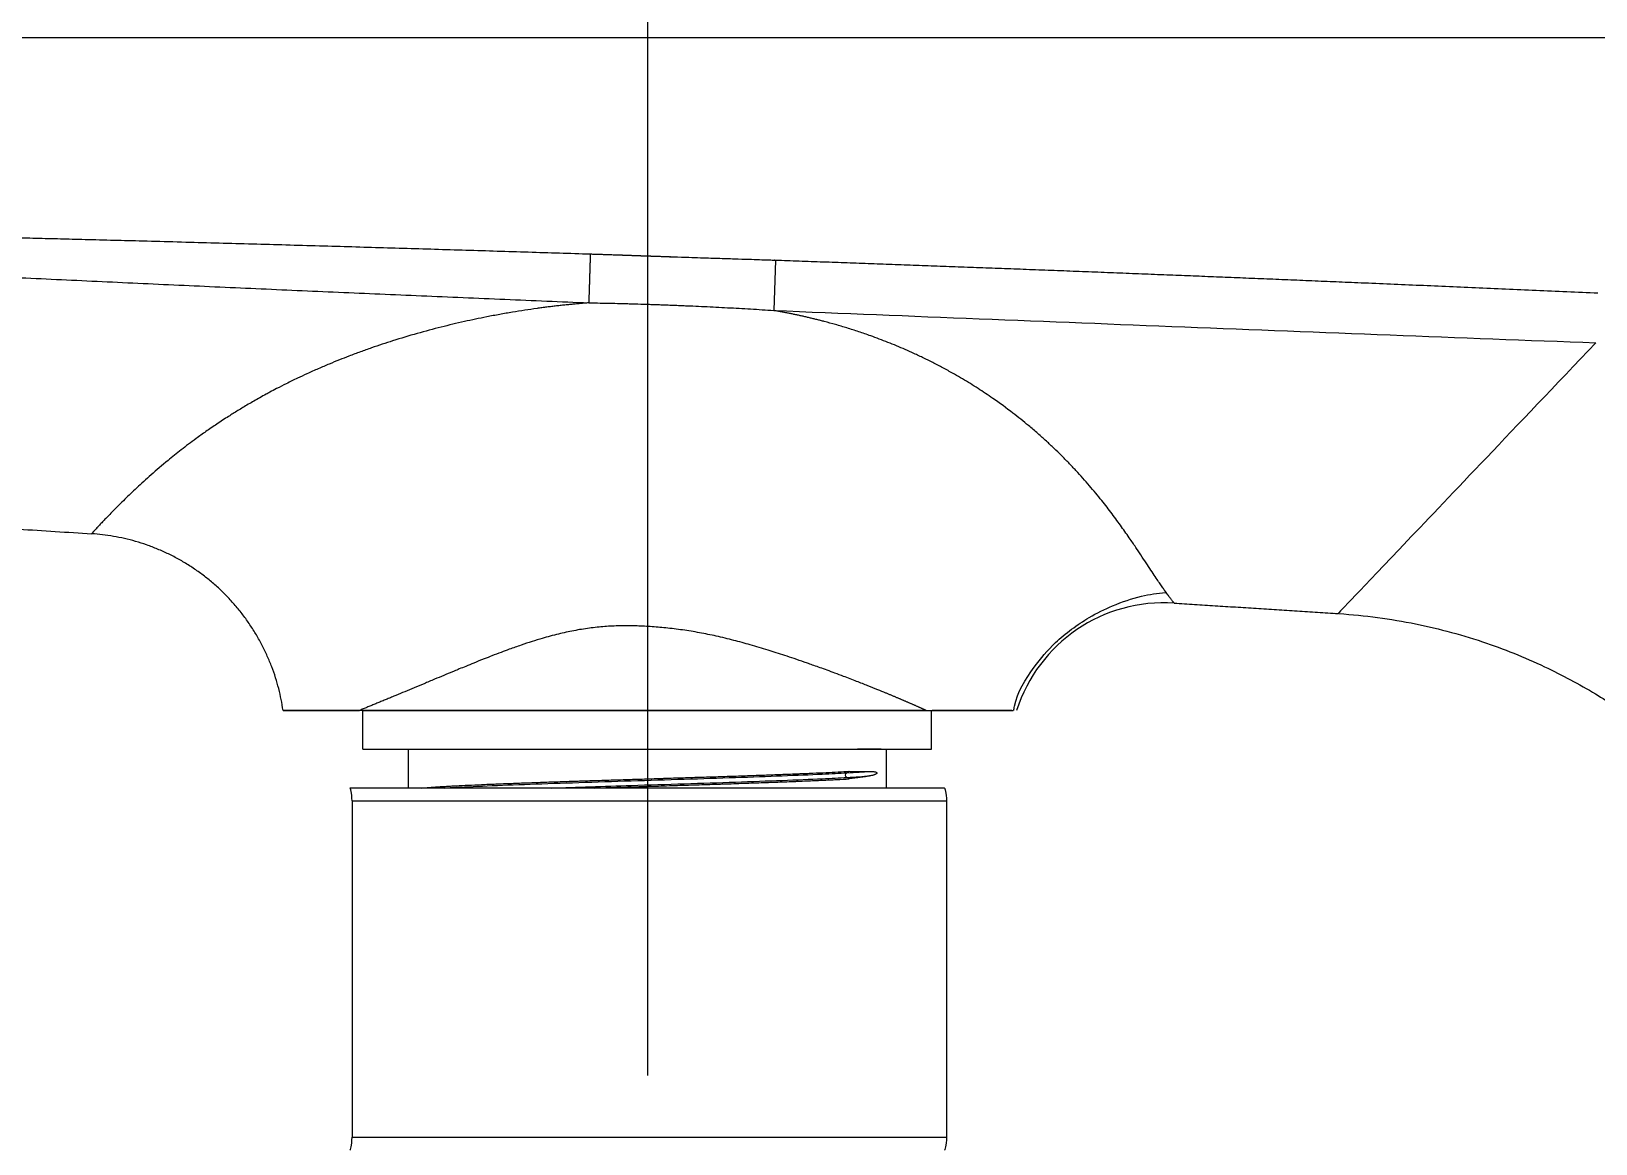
# Model space of a CAD drawing. Header units: millimetres. Extents: x 13304 to 14145, y -3112 to -2518.
# Drawn here: x 13804.6 to 13865.1, y -2823.1 to -2780.1 of the extents above; entities that cross this region are included whole.
import ezdxf

# ---------------------------------------------------------------- set-up
doc = ezdxf.new("R2010")
doc.units = ezdxf.units.MM
doc.linetypes.add('CENTERX2', pattern=[101.6, 63.5, -12.7, 12.7, -12.7])
doc.layers.add('CENTER', color=1, linetype='CENTERX2', lineweight=15)
doc.layers.add('DIM_', color=5, linetype='Continuous', lineweight=9)
doc.styles.get("Standard").update_dxf_attribs({"font": 'arial.ttf'})
doc.dimstyles.new('사본(2) STANDARD', dxfattribs={"dimscale": 0, "dimtxt": 4, "dimasz": 4, "dimexe": 1.25, "dimexo": 0.625, "dimgap": 1.5, "dimtad": 3, "dimtih": 1, "dimtoh": 1, "dimdec": 1, "dimzin": 9, "dimdsep": 46, "dimtxsty": 'Standard', "dimcen": 2.5, "dimclrd": 5, "dimclre": 5, "dimclrt": 5, "dimadec": 0, "dimazin": 0, "dimtfac": 1, "dimtdec": 1, "dimtmove": 0, "dimatfit": 3, "dimfxl": 1.25, "dimtfill": 1, "dimtolj": 1, "dimtzin": 0, "dimarcsym": 0})

# ---------------------------------------------------------------- blocks, each defined once
blk = doc.blocks.new('*D5')
at = {"layer": 'Defpoints', "color": 0, "transparency": 16777216}
for p in [(13728.17, -2798.172), (13771.629, -2798.172), (13878.605, -2904.833)]:
    blk.add_point(p, dxfattribs=at)
at = {"layer": 'DIM_', "color": 5, "lineweight": -2, "transparency": 16777216}
for p, q in [((13771.004, -2798.172), (13726.92, -2798.172)), ((13728.17, -2802.172), (13728.17, -2847.961)), ((13728.17, -2900.833), (13728.17, -2855.045)), ((13877.98, -2904.833), (13726.92, -2904.833))]:
    blk.add_line(p, q, dxfattribs=at)
at = {"layer": 'DIM_', "color": 5, "transparency": 16777216}
for points in [[(13727.503, -2802.172), (13728.837, -2802.172), (13728.17, -2798.172)], [(13727.503, -2900.833), (13728.837, -2900.833), (13728.17, -2904.833)]]:
    blk.add_solid(points, dxfattribs=at)
at = {"layer": 'DIM_', "color": 5, "transparency": 16777216, "insert": (13728.17, -2851.503), "char_height": 4, "attachment_point": 5, "bg_fill": 3, "box_fill_scale": 1.1, "bg_fill_color": 256, "bg_fill_true_color": 13158600, "bg_fill_transparency": 0}
blk.add_mtext('\\A1;106.7', dxfattribs=at)
blk = doc.blocks.new('*D6')
at = {"layer": 'Defpoints', "color": 0, "transparency": 16777216}
for p in [(13771.629, -2798.172), (13903.855, -2872.61), (13903.855, -2884.524)]:
    blk.add_point(p, dxfattribs=at)
at = {"layer": 'DIM_', "color": 5, "lineweight": -2, "transparency": 16777216}
for p, q in [((13771.629, -2798.797), (13771.629, -2885.774)), ((13903.855, -2873.235), (13903.855, -2885.774)), ((13775.629, -2884.524), (13829.701, -2884.524)), ((13899.855, -2884.524), (13845.782, -2884.524))]:
    blk.add_line(p, q, dxfattribs=at)
at = {"layer": 'DIM_', "color": 5, "transparency": 16777216}
for points in [[(13775.629, -2883.857), (13775.629, -2885.19), (13771.629, -2884.524)], [(13899.855, -2883.857), (13899.855, -2885.19), (13903.855, -2884.524)]]:
    blk.add_solid(points, dxfattribs=at)
at = {"layer": 'DIM_', "color": 5, "transparency": 16777216, "insert": (13837.742, -2884.524), "char_height": 4, "attachment_point": 5, "bg_fill": 3, "box_fill_scale": 1.1, "bg_fill_color": 256, "bg_fill_true_color": 13158600, "bg_fill_transparency": 0}
blk.add_mtext('\\A1;132.2', dxfattribs=at)
blk = doc.blocks.new('*D11')
at = {"layer": 'Defpoints', "color": 0, "transparency": 16777216}
for p in [(13828.387, -2756.951), (13771.902, -2796.62), (13784.591, -2850.979), (13828.387, -2859.131), (13752.821, -2904.833)]:
    blk.add_point(p, dxfattribs=at)
at = {"layer": 'DIM_', "color": 5, "lineweight": -2, "transparency": 16777216}
for start, end in [(260.60751, 264.20133), (265.7977, 269.39249)]:
    blk.add_arc((13828.387, -2476.277), 377.253, start, end, dxfattribs=at)
at = {"layer": 'DIM_', "color": 5, "transparency": 16777216}
for points in [[(13766.709, -2849.13), (13766.933, -2847.815), (13762.878, -2847.799)], [(13824.391, -2852.842), (13824.384, -2854.175), (13828.387, -2853.53)]]:
    blk.add_solid(points, dxfattribs=at)
at = {"layer": 'DIM_', "color": 5, "transparency": 16777216, "insert": (13795.508, -2852.094), "char_height": 4, "attachment_point": 5, "bg_fill": 3, "box_fill_scale": 1.1, "bg_fill_color": 256, "bg_fill_true_color": 13158600, "bg_fill_transparency": 0}
blk.add_mtext('\\A1;10°', dxfattribs=at)

msp = doc.modelspace()

# ---------------------------------------------------------------- linework, layer by layer
at = {"linetype": 'Continuous', "lineweight": 0}
for p, q in [((13907.21, -2780.333), (13761.948, -2780.333)), ((13833.341, -2788.928), (13833.274, -2790.873)), ((13817.381, -2806.333), (13817.195, -2806.333)), ((13839.166, -2806.333), (13817.253, -2806.333)), ((13817.381, -2806.333), (13839.381, -2806.333)), ((13817.381, -2807.833), (13817.381, -2806.333)), ((13839.381, -2807.833), (13839.381, -2806.333)), ((13817.381, -2807.833), (13839.381, -2807.833)), ((13817.381, -2807.833), (13818.261, -2807.833)), ((13819.131, -2807.833), (13819.131, -2809.333)), ((13819.131, -2807.833), (13837.631, -2807.833)), ((13836.51, -2807.833), (13839.381, -2807.833)), ((13837.631, -2807.833), (13837.631, -2809.333)), ((13816.885, -2809.333), (13816.877, -2809.337)), ((13839.881, -2809.333), (13816.885, -2809.333)), ((13839.885, -2809.337), (13839.881, -2809.333)), ((13816.972, -2809.833), (13839.964, -2809.833)), ((13816.972, -2809.833), (13816.972, -2822.833)), ((13839.964, -2809.833), (13839.964, -2822.833)), ((13816.972, -2822.833), (13839.964, -2822.833))]:
    msp.add_line(p, q, dxfattribs=at)
msp.add_ellipse((13848.381, -2808.172), major_axis=(-3.453, -4.907), ratio=1, start_param=3.690933, end_param=5.014138, dxfattribs=at)
for points, degree, knots in [([(13765.042, -2787.271), (13772.453, -2787.395), (13777.937, -2787.497), (13785.743, -2787.641), (13792.9, -2787.799), (13801.173, -2787.98), (13808.695, -2788.179), (13817.635, -2788.415), (13826.181, -2788.689)], 2, [0, 0, 0, 0.25, 0.25, 0.5, 0.5, 0.75, 0.75, 1, 1, 1]), ([(13765.042, -2787.271), (13765.215, -2787.283), (13765.559, -2787.308), (13766.071, -2787.344), (13766.575, -2787.38), (13767.071, -2787.415), (13767.56, -2787.449), (13768.04, -2787.483), (13768.512, -2787.516), (13768.977, -2787.549), (13769.433, -2787.581), (13769.882, -2787.612), (13770.322, -2787.643), (13770.755, -2787.673), (13771.611, -2787.732), (13772.888, -2787.819), (13774.582, -2787.934), (13776.259, -2788.045), (13778.607, -2788.197), (13781.638, -2788.388), (13785.365, -2788.613), (13789.112, -2788.829), (13792.132, -2788.995), (13794.418, -2789.117), (13795.965, -2789.198), (13797.516, -2789.278), (13799.072, -2789.357), (13800.631, -2789.435), (13802.194, -2789.512), (13803.761, -2789.588), (13805.332, -2789.663), (13806.907, -2789.737), (13808.486, -2789.81), (13810.07, -2789.883), (13811.657, -2789.955), (13813.248, -2790.026), (13814.843, -2790.097), (13816.442, -2790.167), (13818.046, -2790.237), (13819.653, -2790.306), (13821.264, -2790.375), (13822.879, -2790.444), (13824.499, -2790.512), (13825.579, -2790.557), (13826.12, -2790.58)], 3, [0, 0, 0, 0, 0.008522, 0.016913, 0.025174, 0.033305, 0.041306, 0.049176, 0.056916, 0.064526, 0.072006, 0.079355, 0.086574, 0.093663, 0.100621, 0.128669, 0.156431, 0.183905, 0.211093, 0.271803, 0.332841, 0.394207, 0.455902, 0.481164, 0.506491, 0.531882, 0.557338, 0.582859, 0.608445, 0.634095, 0.659809, 0.685589, 0.711433, 0.737342, 0.763316, 0.789354, 0.815458, 0.841626, 0.867859, 0.894157, 0.920521, 0.946949, 0.973442, 1, 1, 1, 1]), ([(13826.181, -2788.689), (13826.995, -2788.715), (13827.333, -2788.727), (13827.735, -2788.741), (13828.136, -2788.756), (13828.176, -2788.757), (13828.464, -2788.767), (13828.67, -2788.774), (13828.791, -2788.778), (13829.311, -2788.797), (13829.438, -2788.801), (13833.085, -2788.919), (13833.341, -2788.928)], 2, [0, 0, 0, 0.125, 0.125, 0.25, 0.25, 0.3125, 0.3125, 0.375, 0.375, 0.5, 0.5, 1, 1, 1]), ([(13833.341, -2788.928), (13841.002, -2789.193), (13848.864, -2789.507), (13856.391, -2789.808), (13865.156, -2790.197)], 2, [0, 0, 0, 0.5, 0.5, 1, 1, 1]), ([(13826.12, -2790.579), (13826.092, -2790.582), (13826.035, -2790.586), (13825.949, -2790.594), (13825.862, -2790.601), (13825.775, -2790.609), (13825.687, -2790.617), (13825.599, -2790.625), (13825.51, -2790.633), (13825.421, -2790.642), (13825.331, -2790.651), (13825.241, -2790.66), (13825.15, -2790.67), (13825.058, -2790.68), (13824.967, -2790.69), (13824.874, -2790.701), (13824.782, -2790.712), (13824.688, -2790.723), (13824.595, -2790.734), (13824.501, -2790.746), (13824.406, -2790.759), (13824.311, -2790.771), (13824.216, -2790.784), (13823.995, -2790.814), (13823.645, -2790.865), (13823.164, -2790.942), (13822.672, -2791.027), (13822.051, -2791.145), (13821.293, -2791.304), (13820.395, -2791.517), (13819.469, -2791.765), (13818.713, -2791.991), (13818.127, -2792.181), (13817.711, -2792.322), (13817.282, -2792.475), (13816.868, -2792.63), (13816.465, -2792.788), (13816.069, -2792.95), (13815.65, -2793.129), (13815.242, -2793.312), (13814.829, -2793.505), (13814.437, -2793.696), (13814.084, -2793.876), (13813.825, -2794.013), (13813.609, -2794.13), (13813.402, -2794.244), (13813.172, -2794.374), (13812.955, -2794.5), (13812.748, -2794.623), (13812.552, -2794.741), (13812.367, -2794.856), (13812.091, -2795.031), (13811.736, -2795.263), (13811.318, -2795.55), (13810.853, -2795.883), (13810.357, -2796.258), (13809.768, -2796.731), (13809.185, -2797.23), (13808.631, -2797.734), (13808.236, -2798.113), (13807.957, -2798.388), (13807.763, -2798.582), (13807.591, -2798.757), (13807.44, -2798.913), (13807.309, -2799.051), (13807.206, -2799.161), (13807.125, -2799.247), (13807.062, -2799.315), (13807.009, -2799.372), (13806.977, -2799.408), (13806.958, -2799.429), (13806.949, -2799.439), (13806.941, -2799.449), (13806.933, -2799.457), (13806.926, -2799.465), (13806.919, -2799.473), (13806.914, -2799.479), (13806.909, -2799.485), (13806.904, -2799.49), (13806.9, -2799.495), (13806.897, -2799.498), (13806.895, -2799.501), (13806.893, -2799.504), (13806.892, -2799.505), (13806.892, -2799.506), (13806.892, -2799.506)], 3, [0, 0, 0, 0, 0.00274, 0.005499, 0.008277, 0.011073, 0.013887, 0.016719, 0.019569, 0.022437, 0.025322, 0.028225, 0.031145, 0.034083, 0.037038, 0.04001, 0.043, 0.046006, 0.049029, 0.052068, 0.055124, 0.058196, 0.061284, 0.064389, 0.079652, 0.095335, 0.111419, 0.127887, 0.156536, 0.186625, 0.218047, 0.250697, 0.264704, 0.279371, 0.294678, 0.310608, 0.324137, 0.338768, 0.354477, 0.371236, 0.385471, 0.402494, 0.417628, 0.428257, 0.434447, 0.444617, 0.45443, 0.463893, 0.473013, 0.481793, 0.490239, 0.498354, 0.520168, 0.541014, 0.560925, 0.592926, 0.623619, 0.667514, 0.710144, 0.751557, 0.773431, 0.795013, 0.816303, 0.837299, 0.858, 0.878404, 0.893897, 0.909233, 0.924413, 0.939434, 0.943456, 0.94748, 0.951507, 0.955535, 0.959566, 0.963599, 0.967635, 0.971673, 0.975713, 0.979755, 0.9838, 0.987846, 0.991895, 0.995947, 1, 1, 1, 1]), ([(13826.12, -2790.58), (13826.27, -2790.582), (13826.419, -2790.584), (13826.717, -2790.589), (13826.865, -2790.592), (13827.162, -2790.598), (13827.31, -2790.602), (13827.533, -2790.608), (13827.608, -2790.61), (13827.757, -2790.614), (13827.832, -2790.617), (13828.057, -2790.623), (13828.207, -2790.628), (13828.394, -2790.633), (13828.431, -2790.635), (13828.505, -2790.637), (13828.542, -2790.638), (13828.616, -2790.641), (13828.653, -2790.642), (13828.727, -2790.645), (13828.764, -2790.646), (13828.875, -2790.65), (13828.95, -2790.653), (13829.1, -2790.659), (13829.176, -2790.662), (13829.326, -2790.667), (13829.402, -2790.67), (13829.552, -2790.676), (13829.627, -2790.679), (13829.776, -2790.685), (13829.85, -2790.688), (13829.998, -2790.694), (13830.072, -2790.697), (13830.295, -2790.707), (13830.444, -2790.714), (13830.742, -2790.728), (13830.892, -2790.736), (13831.191, -2790.751), (13831.34, -2790.758), (13831.639, -2790.774), (13831.788, -2790.783), (13832.086, -2790.799), (13832.234, -2790.808), (13832.531, -2790.825), (13832.679, -2790.834), (13832.977, -2790.854), (13833.126, -2790.863), (13833.274, -2790.873)], 3, [0, 0, 0, 0, 0.0625, 0.0625, 0.125, 0.125, 0.1875, 0.1875, 0.21875, 0.21875, 0.25, 0.25, 0.3125, 0.3125, 0.328125, 0.328125, 0.34375, 0.34375, 0.359375, 0.359375, 0.375, 0.375, 0.40625, 0.40625, 0.4375, 0.4375, 0.46875, 0.46875, 0.5, 0.5, 0.53125, 0.53125, 0.5625, 0.5625, 0.625, 0.625, 0.6875, 0.6875, 0.75, 0.75, 0.8125, 0.8125, 0.875, 0.875, 0.9375, 0.9375, 1, 1, 1, 1]), ([(13833.274, -2790.873), (13835.923, -2790.981), (13838.573, -2791.088), (13843.872, -2791.299), (13846.522, -2791.404), (13851.821, -2791.612), (13854.471, -2791.715), (13859.77, -2791.921), (13862.42, -2792.023), (13865.071, -2792.124)], 3, [0, 0, 0, 0, 0.25, 0.25, 0.5, 0.5, 0.75, 0.75, 1, 1, 1, 1]), ([(13848.764, -2802.184), (13848.764, -2802.184), (13848.764, -2802.184), (13848.764, -2802.184), (13848.764, -2802.184), (13848.763, -2802.183), (13848.762, -2802.183), (13848.762, -2802.182), (13848.761, -2802.181), (13848.759, -2802.179), (13848.758, -2802.178), (13848.757, -2802.176), (13848.755, -2802.174), (13848.753, -2802.172), (13848.751, -2802.17), (13848.749, -2802.167), (13848.747, -2802.164), (13848.745, -2802.161), (13848.742, -2802.158), (13848.739, -2802.155), (13848.736, -2802.151), (13848.733, -2802.147), (13848.73, -2802.143), (13848.722, -2802.132), (13848.706, -2802.112), (13848.679, -2802.078), (13848.646, -2802.035), (13848.595, -2801.968), (13848.515, -2801.86), (13848.41, -2801.715), (13848.301, -2801.559), (13848.193, -2801.403), (13848.063, -2801.21), (13847.909, -2800.978), (13847.729, -2800.706), (13847.531, -2800.405), (13847.311, -2800.076), (13847.099, -2799.764), (13846.903, -2799.481), (13846.731, -2799.238), (13846.552, -2798.991), (13846.302, -2798.654), (13845.957, -2798.208), (13845.573, -2797.744), (13845.233, -2797.356), (13844.967, -2797.063), (13844.688, -2796.768), (13844.406, -2796.482), (13844.118, -2796.202), (13843.818, -2795.921), (13843.489, -2795.627), (13843.063, -2795.262), (13842.491, -2794.804), (13841.926, -2794.391), (13841.467, -2794.079), (13841.178, -2793.889), (13840.882, -2793.702), (13840.578, -2793.519), (13840.306, -2793.361), (13840.069, -2793.228), (13839.87, -2793.119), (13839.672, -2793.014), (13839.475, -2792.911), (13839.279, -2792.813), (13839.084, -2792.717), (13838.891, -2792.625), (13838.651, -2792.513), (13838.364, -2792.385), (13838.028, -2792.242), (13837.694, -2792.106), (13837.361, -2791.978), (13836.985, -2791.84), (13836.569, -2791.697), (13836.115, -2791.551), (13835.671, -2791.42), (13835.329, -2791.326), (13835.088, -2791.263), (13834.944, -2791.227), (13834.8, -2791.191), (13834.658, -2791.157), (13834.515, -2791.124), (13834.374, -2791.092), (13834.234, -2791.061), (13834.094, -2791.031), (13833.955, -2791.003), (13833.817, -2790.975), (13833.68, -2790.948), (13833.544, -2790.922), (13833.409, -2790.897), (13833.319, -2790.881), (13833.274, -2790.873)], 3, [0, 0, 0, 0, 0.001822, 0.003647, 0.005474, 0.007303, 0.009135, 0.01097, 0.012806, 0.014646, 0.016487, 0.018332, 0.020179, 0.022028, 0.02388, 0.025734, 0.027592, 0.029451, 0.031313, 0.033178, 0.035046, 0.036916, 0.038789, 0.040664, 0.050986, 0.061611, 0.072542, 0.083783, 0.106655, 0.132126, 0.14897, 0.167282, 0.187074, 0.2107, 0.235019, 0.260039, 0.285768, 0.312216, 0.329235, 0.346138, 0.362926, 0.379599, 0.413408, 0.449983, 0.468275, 0.486656, 0.505126, 0.523691, 0.540393, 0.558115, 0.576871, 0.596677, 0.628436, 0.666883, 0.680265, 0.693697, 0.707179, 0.720714, 0.734302, 0.742916, 0.751404, 0.759768, 0.768006, 0.776117, 0.784102, 0.79196, 0.799689, 0.813065, 0.826238, 0.839209, 0.851976, 0.864537, 0.881889, 0.898687, 0.914923, 0.930588, 0.935799, 0.940972, 0.946107, 0.951203, 0.956261, 0.96128, 0.96626, 0.971201, 0.976102, 0.980963, 0.985783, 0.990563, 0.995302, 1, 1, 1, 1]), ([(13865.071, -2792.124), (13861.877, -2795.479), (13856.833, -2800.778), (13855.109, -2802.59), (13855.108, -2802.59)], 3, [0, 0, 0, 0, 0.480879, 1, 1, 1, 1]), ([(13842.56, -2806.343), (13842.568, -2806.286), (13842.666, -2805.675), (13843.246, -2804.757), (13844.038, -2803.794), (13844.796, -2803.18), (13845.543, -2802.686), (13846.451, -2802.235), (13847.46, -2801.904), (13848.125, -2801.797), (13848.431, -2801.775)], 3, [0, 0, 0, 0, 0.02048, 0.222765, 0.373973, 0.470614, 0.570572, 0.700258, 0.860107, 1, 1, 1, 1]), ([(13854.952, -2802.581), (13855.956, -2802.639), (13857.889, -2802.882), (13860.623, -2803.598), (13863.004, -2804.555), (13864.963, -2805.601), (13866.523, -2806.629), (13867.921, -2807.71), (13869.374, -2809.028), (13870.977, -2810.803), (13872.44, -2812.868), (13873.665, -2815.112), (13874.604, -2817.393), (13875.292, -2819.836), (13875.563, -2821.514), (13875.651, -2822.364)], 3, [0, 0, 0, 0, 0.096271, 0.187947, 0.27116, 0.342987, 0.401513, 0.450917, 0.513131, 0.590232, 0.680888, 0.756249, 0.836038, 0.918107, 1, 1, 1, 1]), ([(13839.166, -2806.333), (13839.153, -2806.328), (13839.129, -2806.317), (13839.091, -2806.3), (13839.053, -2806.283), (13839.015, -2806.265), (13838.976, -2806.248), (13838.937, -2806.23), (13838.898, -2806.213), (13838.858, -2806.195), (13838.818, -2806.177), (13838.777, -2806.159), (13838.736, -2806.141), (13838.694, -2806.122), (13838.652, -2806.104), (13838.61, -2806.085), (13838.567, -2806.067), (13838.523, -2806.048), (13838.48, -2806.029), (13838.435, -2806.009), (13838.391, -2805.99), (13838.346, -2805.971), (13838.3, -2805.951), (13838.254, -2805.931), (13838.208, -2805.912), (13838.161, -2805.892), (13838.113, -2805.871), (13838.065, -2805.851), (13838.017, -2805.831), (13837.968, -2805.81), (13837.919, -2805.79), (13837.869, -2805.769), (13837.819, -2805.748), (13837.768, -2805.727), (13837.717, -2805.705), (13837.666, -2805.684), (13837.527, -2805.627), (13837.282, -2805.527), (13836.907, -2805.376), (13836.468, -2805.204), (13836.04, -2805.04), (13835.658, -2804.896), (13835.355, -2804.785), (13835.083, -2804.686), (13834.844, -2804.601), (13834.638, -2804.528), (13834.386, -2804.44), (13834.081, -2804.336), (13833.719, -2804.215), (13833.381, -2804.106), (13832.935, -2803.966), (13832.391, -2803.803), (13831.721, -2803.62), (13831.067, -2803.462), (13830.406, -2803.326), (13829.755, -2803.22), (13829.219, -2803.155), (13828.801, -2803.117), (13828.501, -2803.095), (13828.207, -2803.078), (13827.813, -2803.062), (13827.326, -2803.06), (13826.733, -2803.088), (13826.14, -2803.15), (13825.541, -2803.248), (13824.932, -2803.382), (13824.395, -2803.527), (13823.915, -2803.674), (13823.489, -2803.815), (13823.09, -2803.955), (13822.716, -2804.094), (13822.393, -2804.218), (13822.039, -2804.356), (13821.701, -2804.492), (13821.38, -2804.623), (13821.131, -2804.725), (13820.848, -2804.842), (13820.527, -2804.975), (13820.137, -2805.138), (13819.752, -2805.299), (13819.369, -2805.459), (13819.007, -2805.61), (13818.747, -2805.719), (13818.578, -2805.789), (13818.494, -2805.824), (13818.41, -2805.858), (13818.327, -2805.893), (13818.245, -2805.927), (13818.163, -2805.96), (13818.083, -2805.993), (13818.003, -2806.026), (13817.924, -2806.059), (13817.846, -2806.091), (13817.769, -2806.122), (13817.693, -2806.154), (13817.617, -2806.185), (13817.543, -2806.215), (13817.469, -2806.245), (13817.396, -2806.275), (13817.324, -2806.304), (13817.277, -2806.324), (13817.253, -2806.333)], 3, [0, 0, 0, 0, 0.002311, 0.004636, 0.006974, 0.009327, 0.011694, 0.014074, 0.016469, 0.018877, 0.0213, 0.023736, 0.026187, 0.028651, 0.03113, 0.033622, 0.036128, 0.038649, 0.041183, 0.043731, 0.046293, 0.048869, 0.05146, 0.054064, 0.056682, 0.059314, 0.06196, 0.06462, 0.067294, 0.069982, 0.072684, 0.0754, 0.07813, 0.080874, 0.083632, 0.086404, 0.089189, 0.105844, 0.125129, 0.147042, 0.171586, 0.187336, 0.201465, 0.213972, 0.224858, 0.234123, 0.241766, 0.258751, 0.274516, 0.289061, 0.302387, 0.331418, 0.357388, 0.384889, 0.410414, 0.435949, 0.461177, 0.472606, 0.484201, 0.495773, 0.506514, 0.529512, 0.551785, 0.574952, 0.598629, 0.622595, 0.648378, 0.664804, 0.682897, 0.702662, 0.716624, 0.732353, 0.74584, 0.764592, 0.778949, 0.790727, 0.799926, 0.819427, 0.837373, 0.857859, 0.877737, 0.897008, 0.915675, 0.920443, 0.925201, 0.92995, 0.934688, 0.939416, 0.944135, 0.948844, 0.953543, 0.958232, 0.962911, 0.967581, 0.972241, 0.976891, 0.981532, 0.986163, 0.990785, 0.995397, 1, 1, 1, 1]), ([(13817.195, -2806.333), (13816.965, -2806.333), (13816.53, -2806.333), (13816.147, -2806.333), (13815.789, -2806.333), (13815.623, -2806.333), (13815.318, -2806.333), (13815.179, -2806.333), (13815.022, -2806.333), (13814.992, -2806.333), (13814.932, -2806.333), (13814.904, -2806.333), (13814.82, -2806.333), (13814.666, -2806.333), (13814.547, -2806.333), (13814.421, -2806.333), (13814.373, -2806.333), (13814.311, -2806.333), (13814.296, -2806.333), (13814.297, -2806.333)], 3, [0, 0, 0, 0, 0.125, 0.25, 0.25, 0.375, 0.375, 0.5, 0.5, 0.53125, 0.53125, 0.5625, 0.5625, 0.625, 0.75, 0.75, 0.875, 0.875, 1, 1, 1, 1]), ([(13814.297, -2806.333), (13814.299, -2806.333), (13814.317, -2806.333), (13814.386, -2806.333), (13814.436, -2806.333), (13814.568, -2806.333), (13814.649, -2806.333), (13814.795, -2806.333), (13814.848, -2806.333), (13814.932, -2806.333), (13814.976, -2806.333), (13815.022, -2806.333), (13815.053, -2806.333), (13815.069, -2806.333), (13815.213, -2806.333), (13815.355, -2806.333), (13815.665, -2806.333), (13816.002, -2806.333), (13816.389, -2806.333), (13816.802, -2806.333), (13817.021, -2806.333), (13817.253, -2806.333)], 3, [0, 0, 0, 0, 0.125, 0.125, 0.25, 0.25, 0.375, 0.375, 0.4375, 0.4375, 0.46875, 0.484375, 0.484375, 0.5, 0.5, 0.625, 0.625, 0.75, 0.875, 0.875, 1, 1, 1, 1]), ([(13839.166, -2806.333), (13839.429, -2806.333), (13839.678, -2806.333), (13840.15, -2806.333), (13840.373, -2806.333), (13840.792, -2806.333), (13840.988, -2806.333), (13841.354, -2806.333), (13841.524, -2806.333), (13841.718, -2806.333), (13841.756, -2806.333), (13841.829, -2806.333), (13841.865, -2806.333), (13841.971, -2806.333), (13842.036, -2806.333), (13842.22, -2806.333), (13842.325, -2806.333), (13842.458, -2806.333), (13842.5, -2806.333), (13842.535, -2806.333)], 3, [0, 0, 0, 0, 0.152358, 0.152358, 0.304715, 0.304715, 0.457073, 0.457073, 0.609431, 0.609431, 0.64752, 0.64752, 0.68561, 0.68561, 0.761789, 0.761789, 0.914146, 0.914146, 1, 1, 1, 1]), ([(13842.492, -2806.333), (13842.462, -2806.333), (13842.428, -2806.333), (13842.303, -2806.333), (13842.195, -2806.333), (13842.054, -2806.333), (13842.038, -2806.333), (13842.005, -2806.333), (13841.988, -2806.333), (13841.938, -2806.333), (13841.834, -2806.333), (13841.721, -2806.333), (13841.486, -2806.333), (13841.314, -2806.333), (13840.945, -2806.333), (13840.746, -2806.333), (13840.324, -2806.333), (13840.099, -2806.333), (13839.716, -2806.333), (13839.566, -2806.333), (13839.41, -2806.333)], 3, [0, 0, 0, 0, 0.068966, 0.068966, 0.2349, 0.2349, 0.255641, 0.255641, 0.276383, 0.276383, 0.317867, 0.400834, 0.400834, 0.566767, 0.566767, 0.732701, 0.732701, 0.898635, 0.898635, 1, 1, 1, 1]), ([(13818.261, -2807.833), (13818.376, -2807.833), (13818.499, -2807.833), (13818.695, -2807.833), (13818.762, -2807.833), (13818.864, -2807.833), (13818.899, -2807.833), (13818.968, -2807.833), (13819.004, -2807.833), (13819.039, -2807.833)], 3, [0, 0, 0, 0, 0.5, 0.5, 0.75, 0.75, 0.875, 0.875, 1, 1, 1, 1]), ([(13819.038, -2807.833), (13819.159, -2807.833), (13819.411, -2807.833), (13819.822, -2807.833), (13820.267, -2807.833), (13820.585, -2807.833), (13820.791, -2807.833), (13820.833, -2807.833), (13820.916, -2807.833), (13821.043, -2807.833), (13821.171, -2807.833), (13821.431, -2807.833), (13821.717, -2807.833), (13822.013, -2807.833), (13822.127, -2807.833)], 3, [0, 0, 0, 0, 0.15124, 0.30248, 0.453721, 0.604961, 0.604961, 0.642771, 0.642771, 0.680581, 0.756201, 0.756201, 0.907441, 1, 1, 1, 1]), ([(13834.644, -2807.833), (13834.805, -2807.833), (13835.144, -2807.833), (13835.641, -2807.833), (13836.133, -2807.833), (13836.597, -2807.833), (13836.887, -2807.833), (13837.062, -2807.833), (13837.097, -2807.833), (13837.165, -2807.833), (13837.267, -2807.833), (13837.365, -2807.833), (13837.429, -2807.833)], 3, [0, 0, 0, 0, 0.146466, 0.317173, 0.48788, 0.658587, 0.829293, 0.829293, 0.87197, 0.87197, 0.914647, 1, 1, 1, 1]), ([(13837.429, -2807.833), (13837.292, -2807.833), (13837.146, -2807.833), (13836.916, -2807.833), (13836.838, -2807.833), (13836.676, -2807.833), (13836.594, -2807.833), (13836.51, -2807.833)], 3, [0, 0, 0, 0, 0.5, 0.5, 0.75, 0.75, 1, 1, 1, 1]), ([(13819.664, -2809.333), (13819.729, -2809.327), (13819.889, -2809.314), (13820.183, -2809.292), (13820.431, -2809.277), (13820.598, -2809.268), (13820.632, -2809.266), (13820.701, -2809.262), (13820.736, -2809.26), (13820.843, -2809.254), (13820.916, -2809.25), (13821.14, -2809.238), (13821.454, -2809.223), (13821.968, -2809.199), (13822.338, -2809.184), (13822.627, -2809.172), (13822.725, -2809.168), (13822.875, -2809.163), (13822.926, -2809.161), (13823.027, -2809.157), (13823.078, -2809.155), (13823.335, -2809.145), (13823.545, -2809.138), (13823.973, -2809.122), (13824.192, -2809.114), (13824.638, -2809.099), (13824.866, -2809.091), (13825.214, -2809.079), (13825.389, -2809.073), (13825.568, -2809.068), (13825.687, -2809.064), (13825.747, -2809.062), (13826.047, -2809.052), (13826.289, -2809.044), (13826.774, -2809.029), (13827.018, -2809.021), (13827.508, -2809.006), (13827.755, -2808.999), (13828.25, -2808.983), (13828.499, -2808.975), (13828.811, -2808.965), (13828.874, -2808.963), (13828.999, -2808.959), (13829.185, -2808.953), (13829.371, -2808.947), (13829.74, -2808.936), (13830.228, -2808.92), (13830.708, -2808.905), (13831.184, -2808.89), (13831.419, -2808.882), (13831.77, -2808.871), (13831.886, -2808.867), (13832.116, -2808.859), (13832.229, -2808.855), (13832.566, -2808.843), (13833.004, -2808.828), (13833.631, -2808.804), (13834.028, -2808.789), (13834.27, -2808.779), (13834.318, -2808.777), (13834.413, -2808.774), (13834.46, -2808.772), (13834.601, -2808.766), (13834.693, -2808.762), (13834.962, -2808.75), (13835.135, -2808.743), (13835.464, -2808.727), (13835.778, -2808.712), (13836.062, -2808.696), (13836.196, -2808.688)], 3, [0, 0, 0, 0, 0.027745, 0.063755, 0.099764, 0.099764, 0.108767, 0.108767, 0.117769, 0.117769, 0.135774, 0.135774, 0.171783, 0.207792, 0.243802, 0.243802, 0.261807, 0.261807, 0.270809, 0.270809, 0.279811, 0.279811, 0.315821, 0.315821, 0.35183, 0.35183, 0.38784, 0.38784, 0.405844, 0.414847, 0.414847, 0.423849, 0.423849, 0.459859, 0.459859, 0.495868, 0.495868, 0.531877, 0.531877, 0.567887, 0.567887, 0.576889, 0.576889, 0.585892, 0.603896, 0.603896, 0.639906, 0.675915, 0.675915, 0.711925, 0.711925, 0.729929, 0.729929, 0.747934, 0.747934, 0.783943, 0.819953, 0.855962, 0.855962, 0.864965, 0.864965, 0.873967, 0.873967, 0.891972, 0.891972, 0.927981, 0.927981, 0.963991, 1, 1, 1, 1]), ([(13820.524, -2809.333), (13820.627, -2809.327), (13821.475, -2809.277), (13823.7, -2809.184), (13827.743, -2809.054), (13831.913, -2808.924), (13834.668, -2808.821), (13835.822, -2808.761), (13836.104, -2808.744)], 3, [0, 0, 0, 0, 0.032353, 0.253042, 0.473731, 0.69442, 0.915109, 1, 1, 1, 1]), ([(13824.675, -2809.333), (13825.65, -2809.3), (13828.053, -2809.223), (13831.913, -2809.102), (13834.668, -2808.999), (13835.822, -2808.939), (13836.104, -2808.922)], 3, [0, 0, 0, 0, 0.245728, 0.562028, 0.878329, 1, 1, 1, 1]), ([(13826.343, -2809.334), (13826.421, -2809.331), (13826.777, -2809.32), (13827.136, -2809.308), (13827.702, -2809.29), (13827.987, -2809.281), (13828.347, -2809.27), (13828.419, -2809.268), (13828.562, -2809.263), (13828.777, -2809.257), (13828.991, -2809.25), (13829.417, -2809.237), (13829.981, -2809.219), (13830.536, -2809.202), (13830.948, -2809.188), (13831.086, -2809.184), (13831.29, -2809.177), (13831.358, -2809.174), (13831.494, -2809.17), (13831.562, -2809.168), (13831.898, -2809.156), (13832.16, -2809.148), (13832.671, -2809.13), (13832.921, -2809.121), (13833.407, -2809.104), (13833.644, -2809.095), (13833.932, -2809.084), (13833.989, -2809.081), (13834.103, -2809.077), (13834.159, -2809.075), (13834.327, -2809.068), (13834.436, -2809.063), (13834.755, -2809.05), (13834.959, -2809.041), (13835.346, -2809.023), (13835.529, -2809.014), (13835.877, -2808.997), (13836.042, -2808.988), (13836.196, -2808.979)], 3, [0, 0, 0, 0, 0.021121, 0.09642, 0.09642, 0.171718, 0.171718, 0.190543, 0.190543, 0.209367, 0.247016, 0.247016, 0.322315, 0.397613, 0.397613, 0.435262, 0.435262, 0.454087, 0.454087, 0.472911, 0.472911, 0.54821, 0.54821, 0.623508, 0.623508, 0.698807, 0.698807, 0.717631, 0.717631, 0.736456, 0.736456, 0.774105, 0.774105, 0.849403, 0.849403, 0.924702, 0.924702, 1, 1, 1, 1]), ([(13836.104, -2808.922), (13836.076, -2808.906), (13836.04, -2808.833), (13836.076, -2808.761), (13836.104, -2808.744)], 3, [0, 0, 0, 0, 0.500014, 1, 1, 1, 1]), ([(13836.983, -2808.868), (13836.93, -2808.877), (13836.873, -2808.886), (13836.754, -2808.905), (13836.691, -2808.914), (13836.56, -2808.932), (13836.491, -2808.942), (13836.348, -2808.96), (13836.273, -2808.969), (13836.196, -2808.978)], 3, [0, 0, 0, 0, 0.25, 0.25, 0.5, 0.5, 0.75, 0.75, 1, 1, 1, 1]), ([(13836.983, -2808.69), (13837.01, -2808.69), (13837.036, -2808.691), (13837.086, -2808.693), (13837.11, -2808.695), (13837.145, -2808.699), (13837.157, -2808.7), (13837.18, -2808.704), (13837.191, -2808.706), (13837.212, -2808.712), (13837.223, -2808.715), (13837.239, -2808.722), (13837.244, -2808.725), (13837.252, -2808.73), (13837.254, -2808.732), (13837.258, -2808.736), (13837.259, -2808.738), (13837.261, -2808.74), (13837.262, -2808.741), (13837.263, -2808.744), (13837.263, -2808.745), (13837.264, -2808.747), (13837.264, -2808.748), (13837.264, -2808.75), (13837.265, -2808.752), (13837.264, -2808.754), (13837.264, -2808.755), (13837.264, -2808.757), (13837.264, -2808.758), (13837.263, -2808.76), (13837.262, -2808.762), (13837.261, -2808.764), (13837.261, -2808.765), (13837.259, -2808.768), (13837.258, -2808.769), (13837.255, -2808.773), (13837.254, -2808.774), (13837.25, -2808.778), (13837.248, -2808.78), (13837.243, -2808.784), (13837.24, -2808.786), (13837.232, -2808.792), (13837.227, -2808.795), (13837.216, -2808.801), (13837.211, -2808.804), (13837.194, -2808.812), (13837.183, -2808.817), (13837.16, -2808.825), (13837.148, -2808.829), (13837.112, -2808.84), (13837.088, -2808.847), (13837.037, -2808.858), (13837.01, -2808.864), (13836.983, -2808.868)], 3, [0, 0, 0, 0, 0.125, 0.125, 0.25, 0.25, 0.3125, 0.3125, 0.375, 0.375, 0.4375, 0.4375, 0.46875, 0.46875, 0.484375, 0.484375, 0.492188, 0.492188, 0.496094, 0.496094, 0.5, 0.5, 0.501953, 0.501953, 0.503906, 0.503906, 0.505859, 0.505859, 0.507813, 0.507813, 0.511719, 0.511719, 0.515625, 0.515625, 0.523438, 0.523438, 0.53125, 0.53125, 0.546875, 0.546875, 0.5625, 0.5625, 0.59375, 0.59375, 0.625, 0.625, 0.6875, 0.6875, 0.75, 0.75, 0.875, 0.875, 1, 1, 1, 1]), ([(13816.972, -2809.833), (13816.958, -2809.673), (13816.943, -2809.548), (13816.922, -2809.421), (13816.914, -2809.388), (13816.9, -2809.345), (13816.892, -2809.333), (13816.885, -2809.333)], 3, [0, 0, 0, 0, 0.5, 0.5, 0.75, 0.75, 1, 1, 1, 1]), ([(13839.885, -2809.337), (13839.89, -2809.342), (13839.895, -2809.352), (13839.907, -2809.388), (13839.914, -2809.421), (13839.936, -2809.548), (13839.95, -2809.673), (13839.964, -2809.833)], 3, [0, 0, 0, 0, 0.181792, 0.181792, 0.454528, 0.454528, 1, 1, 1, 1]), ([(13816.885, -2823.333), (13816.892, -2823.333), (13816.9, -2823.322), (13816.914, -2823.279), (13816.922, -2823.246), (13816.943, -2823.119), (13816.958, -2822.993), (13816.972, -2822.833)], 3, [0, 0, 0, 0, 0.25, 0.25, 0.5, 0.5, 1, 1, 1, 1]), ([(13839.964, -2822.833), (13839.95, -2822.993), (13839.936, -2823.119), (13839.914, -2823.246), (13839.907, -2823.279), (13839.892, -2823.322), (13839.885, -2823.333), (13839.877, -2823.333)], 3, [0, 0, 0, 0, 0.5, 0.5, 0.75, 0.75, 1, 1, 1, 1])]:
    msp.add_open_spline(points, degree=degree, knots=knots, dxfattribs=at)
for points, weights in [([(13826.181, -2788.689), (13826.159, -2789.385), (13826.138, -2790.04), (13826.12, -2790.58)], [1.02755164598, 0.989442125671, 0.990867508446, 1.03182779431]), ([(13814.297, -2806.333), (13813.726, -2802.426), (13810.823, -2799.757), (13806.892, -2799.506)], [1.12208319143, 0.95703868192, 0.959337173116, 1.12897866502])]:
    msp.add_rational_spline(points, weights, degree=3, dxfattribs=at)
for points, degree in [([(13784.341, -2798.063), (13795.617, -2798.785), (13806.894, -2799.506)], 2), ([(13848.763, -2802.184), (13855.108, -2802.59)], 1), ([(13836.104, -2808.744), (13836.135, -2808.726), (13836.165, -2808.707), (13836.195, -2808.688)], 3), ([(13836.104, -2808.745), (13836.441, -2808.726), (13836.736, -2808.708), (13836.983, -2808.69)], 3), ([(13836.104, -2808.922), (13836.441, -2808.904), (13836.736, -2808.886), (13836.983, -2808.868)], 3), ([(13836.195, -2808.979), (13836.165, -2808.96), (13836.135, -2808.941), (13836.104, -2808.922)], 3), ([(13836.196, -2808.688), (13836.351, -2808.689), (13836.638, -2808.689), (13836.876, -2808.69), (13836.983, -2808.69)], 3)]:
    msp.add_open_spline(points, degree=degree, dxfattribs=at)

# ---------------------------------------------------------------- next in the draw order: dimensions: what is measured, and where the dimension line sits
at = {"layer": 'DIM_'}
dim = msp.add_linear_dim(base=(13728.17, -2798.172), p1=(13878.605, -2904.833), p2=(13771.629, -2798.172), angle=90, dimstyle='사본(2) STANDARD', override={"dimscale": 1, "dimtad": 0}, dxfattribs=at)
dim.commit()
dim.dimension.update_dxf_attribs({"geometry": '*D5', "text_midpoint": (13728.17, -2851.503)})

# ---------------------------------------------------------------- next in the draw order: dimensions: what is measured, and where the dimension line sits
dim = msp.add_linear_dim(base=(13903.855, -2884.524), p1=(13771.629, -2798.172), p2=(13903.855, -2872.61), dimstyle='사본(2) STANDARD', override={"dimscale": 1, "dimtad": 0}, dxfattribs=at)
dim.commit()
dim.dimension.update_dxf_attribs({"geometry": '*D6', "text_midpoint": (13837.742, -2884.524)})

# ---------------------------------------------------------------- next in the draw order: linework, layer by layer
at = {"layer": 'CENTER'}
msp.add_line((13828.387, -2756.951), (13828.387, -2859.131), dxfattribs=at)

# ---------------------------------------------------------------- next in the draw order: dimensions: what is measured, and where the dimension line sits
at = {"layer": 'DIM_'}
dim = msp.add_angular_dim_2l(base=(13784.591, -2850.979), line1=((13828.387, -2756.951), (13828.387, -2859.131)), line2=((13752.821, -2904.833), (13771.902, -2796.62)), dimstyle='사본(2) STANDARD', override={"dimscale": 1, "dimtad": 0}, dxfattribs=at)
dim.commit()
dim.dimension.update_dxf_attribs({"geometry": '*D11', "text_midpoint": (13795.508, -2852.094)})

doc.saveas('drawing.dxf')
